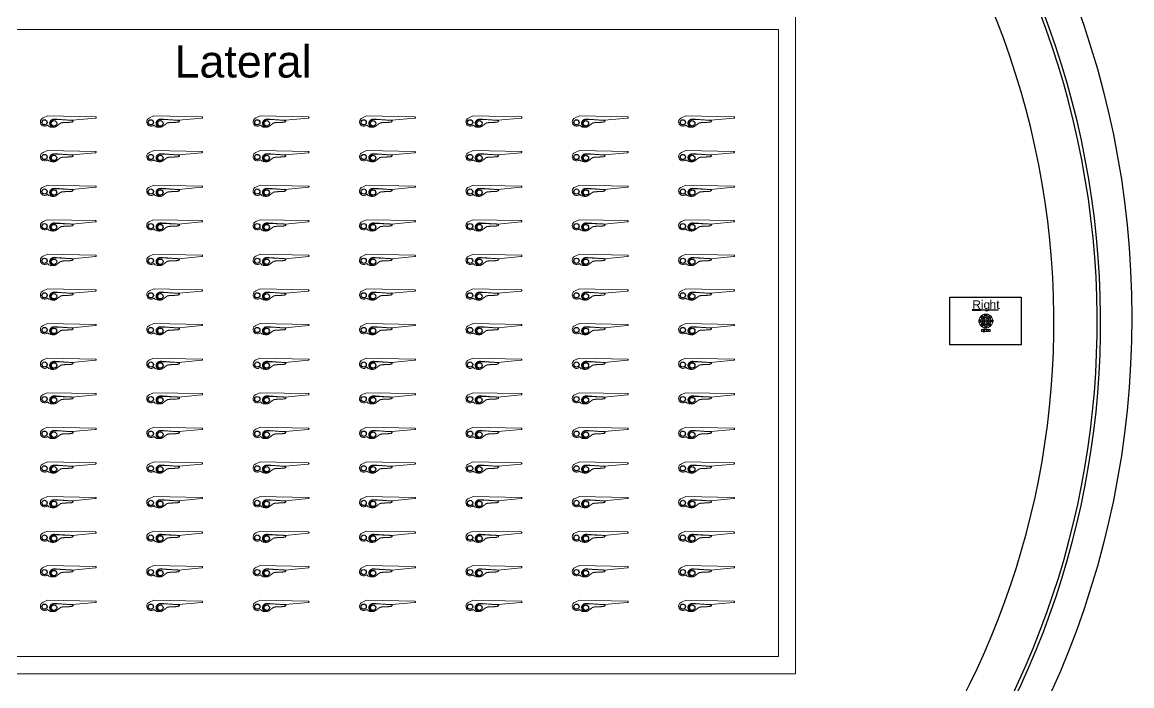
# Model space of a CAD drawing. Header units: inches. Extents: x -52997 to 52003, y -52254 to 52746.
# Drawn here: x -12118 to 52003, y -21043 to 17323 of the extents above; entities that cross this region are included whole.
import ezdxf

# ---------------------------------------------------------------- set-up
doc = ezdxf.new("R2010")
doc.units = ezdxf.units.IN
doc.header["$MEASUREMENT"] = 0
doc.layers.add('1', color=1, linetype='Continuous')
doc.layers.add('2', color=140, linetype='Continuous', lineweight=0)
doc.layers.add('3', color=90, linetype='Continuous', lineweight=0)
doc.styles.get("Standard").update_dxf_attribs({"font": 'Arial.ttf'})

msp = doc.modelspace()

# ---------------------------------------------------------------- linework, layer by layer
at = {"layer": '1'}
for points in [[(-16283, -47486), (0, -47486), (16283, -47486, 5.999107)], [(-16250, -47286), (0, -47286), (16250, -47286, 5.986812)], [(-13686, -45486), (0, -45486), (13686, -45486, 6.794322)]]:
    msp.add_lwpolyline(points, format="xyb", close=True, dxfattribs=at)
for points in [[(41483, 1425), (45612, 1425), (45609, -1324), (41483, -1324)], [(43278, 686), (43228, 686), (42778, 686), (42778, 666), (43278, 666)], [(43272, 97), (43171, 97), (43171, -3), (43272, -3)], [(43394, 292), (43322, 363), (43252, 293), (43323, 221)], [(43518, 343), (43518, 444), (43618, 444), (43618, 343)], [(43741, 292), (43813, 363), (43884, 293), (43812, 221)], [(43863, 97), (43964, 97), (43964, -3), (43863, -3)], [(43323, -126), (43252, -198), (43322, -269), (43394, -197)], [(43518, -248), (43518, -350), (43618, -350), (43618, -248)], [(43741, -197), (43813, -269), (43884, -198), (43812, -126)]]:
    msp.add_lwpolyline(points, close=True, dxfattribs=at)
at = {"layer": '1', "linetype": 'Continuous'}
msp.add_lwpolyline([(43518, -146), (43518, -73), (43466, -125, -0.127017), (43395, -54), (43447, -3), (43518, -3), (43518, 97), (43447, 97), (43395, 149, -0.127017), (43466, 220), (43518, 168), (43518, 241, -0.127017), (43618, 241), (43618, 168), (43669, 220, -0.127017), (43740, 149), (43688, 97), (43618, 97), (43618, -3), (43688, -3), (43740, -54, -0.127017), (43669, -125), (43618, -73), (43618, -146)], format="xyb", close=True, dxfattribs=at)
for points in [[(43418, -450), (43418, -550), (43518, -550), (43518, -450)], [(43718, -450), (43718, -550), (43618, -550), (43618, -450)]]:
    msp.add_lwpolyline(points, close=True, dxfattribs=at)
at = {"layer": '1'}
for centre, radius in [((-497, 246), 52500), ((-10826, 11530), 151), ((-10281, 11476), 156), ((-4679, 11530), 151), ((-4133, 11476), 156), ((1468, 11530), 151), ((2014, 11476), 156), ((7616, 11530), 151), ((8161, 11476), 156), ((13763, 11530), 151), ((14309, 11476), 156), ((19910, 11530), 151), ((20456, 11476), 156), ((26058, 11530), 151), ((26603, 11476), 156), ((-10826, 9530), 151), ((-10281, 9476), 156), ((-4679, 9530), 151), ((-4133, 9476), 156), ((1468, 9530), 151), ((2014, 9476), 156), ((7616, 9530), 151), ((8161, 9476), 156), ((13763, 9530), 151), ((14309, 9476), 156), ((19910, 9530), 151), ((20456, 9476), 156), ((26058, 9530), 151), ((26603, 9476), 156), ((-10826, 7530), 151), ((-10281, 7476), 156), ((-4679, 7530), 151), ((-4133, 7476), 156), ((1468, 7530), 151), ((2014, 7476), 156), ((7616, 7530), 151), ((8161, 7476), 156), ((13763, 7530), 151), ((14309, 7476), 156), ((19910, 7530), 151), ((20456, 7476), 156), ((26058, 7530), 151), ((26603, 7476), 156), ((-10826, 5530), 151), ((-10281, 5476), 156), ((-4679, 5530), 151), ((-4133, 5476), 156), ((1468, 5530), 151), ((2014, 5476), 156), ((7616, 5530), 151), ((8161, 5476), 156), ((13763, 5530), 151), ((14309, 5476), 156), ((19910, 5530), 151), ((20456, 5476), 156), ((26058, 5530), 151), ((26603, 5476), 156), ((-10826, 3530), 151), ((-10281, 3476), 156), ((-4679, 3530), 151), ((-4133, 3476), 156), ((1468, 3530), 151), ((2014, 3476), 156), ((7616, 3530), 151), ((8161, 3476), 156), ((13763, 3530), 151), ((14309, 3476), 156), ((19910, 3530), 151), ((20456, 3476), 156), ((26058, 3530), 151), ((26603, 3476), 156), ((-10826, 1530), 151), ((-10281, 1476), 156), ((-4679, 1530), 151), ((-4133, 1476), 156), ((1468, 1530), 151), ((2014, 1476), 156), ((7616, 1530), 151), ((8161, 1476), 156), ((13763, 1530), 151), ((14309, 1476), 156), ((19910, 1530), 151), ((20456, 1476), 156), ((26058, 1530), 151), ((26603, 1476), 156), ((-10826, -470), 151), ((-10281, -524), 156), ((-4679, -470), 151), ((-4133, -524), 156), ((1468, -470), 151), ((2014, -524), 156), ((7616, -470), 151), ((8161, -524), 156), ((13763, -470), 151), ((14309, -524), 156), ((19910, -470), 151), ((20456, -524), 156), ((26058, -470), 151), ((26603, -524), 156), ((-10826, -2470), 151), ((-10281, -2524), 156), ((-4679, -2470), 151), ((-4133, -2524), 156), ((1468, -2470), 151), ((2014, -2524), 156), ((7616, -2470), 151), ((8161, -2524), 156), ((13763, -2470), 151), ((14309, -2524), 156), ((19910, -2470), 151), ((20456, -2524), 156), ((26058, -2470), 151), ((26603, -2524), 156), ((-10826, -4470), 151), ((-10281, -4524), 156), ((-4679, -4470), 151), ((-4133, -4524), 156), ((1468, -4470), 151), ((2014, -4524), 156), ((7616, -4470), 151), ((8161, -4524), 156), ((13763, -4470), 151), ((14309, -4524), 156), ((19910, -4470), 151), ((20456, -4524), 156), ((26058, -4470), 151), ((26603, -4524), 156), ((-10826, -6470), 151), ((-10281, -6524), 156), ((-4679, -6470), 151), ((-4133, -6524), 156), ((1468, -6470), 151), ((2014, -6524), 156), ((7616, -6470), 151), ((8161, -6524), 156), ((13763, -6470), 151), ((14309, -6524), 156), ((19910, -6470), 151), ((20456, -6524), 156), ((26058, -6470), 151), ((26603, -6524), 156), ((-10826, -8470), 151), ((-4679, -8470), 151), ((1468, -8470), 151), ((7616, -8470), 151), ((13763, -8470), 151), ((19910, -8470), 151), ((26058, -8470), 151), ((-10281, -8524), 156), ((-4133, -8524), 156), ((2014, -8524), 156), ((8161, -8524), 156), ((14309, -8524), 156), ((20456, -8524), 156), ((26603, -8524), 156), ((-10826, -10470), 151), ((-10281, -10524), 156), ((-4679, -10470), 151), ((-4133, -10524), 156), ((1468, -10470), 151), ((2014, -10524), 156), ((7616, -10470), 151), ((8161, -10524), 156), ((13763, -10470), 151), ((14309, -10524), 156), ((19910, -10470), 151), ((20456, -10524), 156), ((26058, -10470), 151), ((26603, -10524), 156), ((-10826, -12470), 151), ((-10281, -12524), 156), ((-4679, -12470), 151), ((-4133, -12524), 156), ((1468, -12470), 151), ((2014, -12524), 156), ((7616, -12470), 151), ((8161, -12524), 156), ((13763, -12470), 151), ((14309, -12524), 156), ((19910, -12470), 151), ((20456, -12524), 156), ((26058, -12470), 151), ((26603, -12524), 156), ((-10826, -14470), 151), ((-10281, -14524), 156), ((-4679, -14470), 151), ((-4133, -14524), 156), ((1468, -14470), 151), ((2014, -14524), 156), ((7616, -14470), 151), ((8161, -14524), 156), ((13763, -14470), 151), ((14309, -14524), 156), ((19910, -14470), 151), ((20456, -14524), 156), ((26058, -14470), 151), ((26603, -14524), 156), ((-10826, -16470), 151), ((-10281, -16524), 156), ((-4679, -16470), 151), ((-4133, -16524), 156), ((1468, -16470), 151), ((2014, -16524), 156), ((7616, -16470), 151), ((8161, -16524), 156), ((13763, -16470), 151), ((14309, -16524), 156), ((19910, -16470), 151), ((20456, -16524), 156), ((26058, -16470), 151), ((26603, -16524), 156)]:
    msp.add_circle(centre, radius, dxfattribs=at)
at = {"layer": '2'}
for points in [[(-16283, -47486), (0, -47486), (16283, -47486, 5.999107)], [(-16250, -47286), (0, -47286), (16250, -47286, 5.986812)], [(-13686, -45486), (0, -45486), (13686, -45486, 6.794322)]]:
    msp.add_lwpolyline(points, format="xyb", close=True, dxfattribs=at)
for points in [[(32577, 17900), (32577, -20347), (-32423, -20347), (-32423, 17900)], [(31577, 16900), (31577, -19347), (-31423, -19347), (-31423, 16900)], [(41483, 1425), (45612, 1425), (45609, -1324), (41483, -1324)], [(43778, 686), (43778, 666), (43278, 666), (43278, 686), (43728, 686)]]:
    msp.add_lwpolyline(points, close=True, dxfattribs=at)
at = {"layer": '2', "linetype": 'Continuous'}
for points in [[(43272, 97, -0.113104), (43323, 221), (43395, 149, 0.070124), (43374, 97)], [(43394, 292), (43466, 220, -0.070124), (43518, 241), (43518, 343, 0.113104)], [(43447, 97), (43518, 97), (43518, 168), (43466, 220, 0.127017), (43395, 149)], [(43618, 241), (43618, 343, -0.113104), (43741, 292), (43669, 220, 0.070124)], [(43618, 168), (43618, 97), (43688, 97), (43740, 149, 0.127017), (43669, 220)], [(43740, 149), (43812, 221, -0.113104), (43863, 97), (43761, 97, 0.070124)], [(43323, -126, -0.113104), (43272, -3), (43374, -3, 0.070124), (43395, -54)], [(43394, -197), (43466, -125, 0.070124), (43518, -146), (43518, -248, -0.113104)], [(43518, -73), (43466, -125, -0.127017), (43395, -54), (43447, -3), (43518, -3)], [(43688, -3), (43618, -3), (43618, -73), (43669, -125, 0.127017), (43740, -54)], [(43618, -248), (43618, -146, 0.070124), (43669, -125), (43741, -197, -0.113104)], [(43812, -126), (43740, -54, 0.070124), (43761, -3), (43863, -3, -0.113104)]]:
    msp.add_lwpolyline(points, format="xyb", close=True, dxfattribs=at)
for points in [[(43518, -3), (43618, -3), (43618, 97), (43518, 97)], [(43518, -450), (43618, -450), (43618, -550), (43518, -550)]]:
    msp.add_lwpolyline(points, close=True, dxfattribs=at)
at = {"layer": '2'}
msp.add_circle((-497, 246), 52500, dxfattribs=at)
for points in [[(-10224, 11716), (-10484, 11740), (-10532, 11495), (-10516, 11279), (-10350, 11251), (-10202, 11243), (-10111, 11327), (-9979, 11425), (-9900, 11486), (-9838, 11522), (-9584, 11526), (-9419, 11526), (-9244, 11547), (-9007, 11662), (-9445, 11659), (-9737, 11684), (-10224, 11716)], [(-4077, 11716), (-4337, 11740), (-4385, 11495), (-4369, 11279), (-4203, 11251), (-4054, 11243), (-3963, 11327), (-3832, 11425), (-3753, 11486), (-3691, 11522), (-3437, 11526), (-3272, 11526), (-3096, 11547), (-2859, 11662), (-3297, 11659), (-3589, 11684), (-4077, 11716)], [(2071, 11716), (1810, 11740), (1763, 11495), (1778, 11279), (1945, 11251), (2093, 11243), (2184, 11327), (2315, 11425), (2394, 11486), (2457, 11522), (2710, 11526), (2875, 11526), (3051, 11547), (3288, 11662), (2850, 11659), (2558, 11684), (2071, 11716)], [(8218, 11716), (7958, 11740), (7910, 11495), (7926, 11279), (8092, 11251), (8240, 11243), (8331, 11327), (8463, 11425), (8542, 11486), (8604, 11522), (8857, 11526), (9023, 11526), (9198, 11547), (9435, 11662), (8997, 11659), (8705, 11684), (8218, 11716)], [(14365, 11716), (14105, 11740), (14057, 11495), (14073, 11279), (14239, 11251), (14388, 11243), (14478, 11327), (14610, 11425), (14689, 11486), (14751, 11522), (15005, 11526), (15170, 11526), (15346, 11547), (15583, 11662), (15145, 11659), (14852, 11684), (14365, 11716)], [(20513, 11716), (20252, 11740), (20205, 11495), (20220, 11279), (20387, 11251), (20535, 11243), (20626, 11327), (20757, 11425), (20836, 11486), (20899, 11522), (21152, 11526), (21317, 11526), (21493, 11547), (21730, 11662), (21292, 11659), (21000, 11684), (20513, 11716)], [(26660, 11716), (26400, 11740), (26352, 11495), (26368, 11279), (26534, 11251), (26682, 11243), (26773, 11327), (26905, 11425), (26984, 11486), (27046, 11522), (27299, 11526), (27465, 11526), (27640, 11547), (27877, 11662), (27439, 11659), (27147, 11684), (26660, 11716)], [(-10224, 9716), (-10484, 9740), (-10532, 9495), (-10516, 9279), (-10350, 9251), (-10202, 9243), (-10111, 9327), (-9979, 9425), (-9900, 9486), (-9838, 9522), (-9584, 9526), (-9419, 9526), (-9244, 9547), (-9007, 9662), (-9445, 9659), (-9737, 9684), (-10224, 9716)], [(-4077, 9716), (-4337, 9740), (-4385, 9495), (-4369, 9279), (-4203, 9251), (-4054, 9243), (-3963, 9327), (-3832, 9425), (-3753, 9486), (-3691, 9522), (-3437, 9526), (-3272, 9526), (-3096, 9547), (-2859, 9662), (-3297, 9659), (-3589, 9684), (-4077, 9716)], [(2071, 9716), (1810, 9740), (1763, 9495), (1778, 9279), (1945, 9251), (2093, 9243), (2184, 9327), (2315, 9425), (2394, 9486), (2457, 9522), (2710, 9526), (2875, 9526), (3051, 9547), (3288, 9662), (2850, 9659), (2558, 9684), (2071, 9716)], [(8218, 9716), (7958, 9740), (7910, 9495), (7926, 9279), (8092, 9251), (8240, 9243), (8331, 9327), (8463, 9425), (8542, 9486), (8604, 9522), (8857, 9526), (9023, 9526), (9198, 9547), (9435, 9662), (8997, 9659), (8705, 9684), (8218, 9716)], [(14365, 9716), (14105, 9740), (14057, 9495), (14073, 9279), (14239, 9251), (14388, 9243), (14478, 9327), (14610, 9425), (14689, 9486), (14751, 9522), (15005, 9526), (15170, 9526), (15346, 9547), (15583, 9662), (15145, 9659), (14852, 9684), (14365, 9716)], [(20513, 9716), (20252, 9740), (20205, 9495), (20220, 9279), (20387, 9251), (20535, 9243), (20626, 9327), (20757, 9425), (20836, 9486), (20899, 9522), (21152, 9526), (21317, 9526), (21493, 9547), (21730, 9662), (21292, 9659), (21000, 9684), (20513, 9716)], [(26660, 9716), (26400, 9740), (26352, 9495), (26368, 9279), (26534, 9251), (26682, 9243), (26773, 9327), (26905, 9425), (26984, 9486), (27046, 9522), (27299, 9526), (27465, 9526), (27640, 9547), (27877, 9662), (27439, 9659), (27147, 9684), (26660, 9716)], [(-10224, 7716), (-10484, 7740), (-10532, 7495), (-10516, 7279), (-10350, 7251), (-10202, 7243), (-10111, 7327), (-9979, 7425), (-9900, 7486), (-9838, 7522), (-9584, 7526), (-9419, 7526), (-9244, 7547), (-9007, 7662), (-9445, 7659), (-9737, 7684), (-10224, 7716)], [(-4077, 7716), (-4337, 7740), (-4385, 7495), (-4369, 7279), (-4203, 7251), (-4054, 7243), (-3963, 7327), (-3832, 7425), (-3753, 7486), (-3691, 7522), (-3437, 7526), (-3272, 7526), (-3096, 7547), (-2859, 7662), (-3297, 7659), (-3589, 7684), (-4077, 7716)], [(2071, 7716), (1810, 7740), (1763, 7495), (1778, 7279), (1945, 7251), (2093, 7243), (2184, 7327), (2315, 7425), (2394, 7486), (2457, 7522), (2710, 7526), (2875, 7526), (3051, 7547), (3288, 7662), (2850, 7659), (2558, 7684), (2071, 7716)], [(8218, 7716), (7958, 7740), (7910, 7495), (7926, 7279), (8092, 7251), (8240, 7243), (8331, 7327), (8463, 7425), (8542, 7486), (8604, 7522), (8857, 7526), (9023, 7526), (9198, 7547), (9435, 7662), (8997, 7659), (8705, 7684), (8218, 7716)], [(14365, 7716), (14105, 7740), (14057, 7495), (14073, 7279), (14239, 7251), (14388, 7243), (14478, 7327), (14610, 7425), (14689, 7486), (14751, 7522), (15005, 7526), (15170, 7526), (15346, 7547), (15583, 7662), (15145, 7659), (14852, 7684), (14365, 7716)], [(20513, 7716), (20252, 7740), (20205, 7495), (20220, 7279), (20387, 7251), (20535, 7243), (20626, 7327), (20757, 7425), (20836, 7486), (20899, 7522), (21152, 7526), (21317, 7526), (21493, 7547), (21730, 7662), (21292, 7659), (21000, 7684), (20513, 7716)], [(26660, 7716), (26400, 7740), (26352, 7495), (26368, 7279), (26534, 7251), (26682, 7243), (26773, 7327), (26905, 7425), (26984, 7486), (27046, 7522), (27299, 7526), (27465, 7526), (27640, 7547), (27877, 7662), (27439, 7659), (27147, 7684), (26660, 7716)], [(-10224, 5716), (-10484, 5740), (-10532, 5495), (-10516, 5279), (-10350, 5251), (-10202, 5243), (-10111, 5327), (-9979, 5425), (-9900, 5486), (-9838, 5522), (-9584, 5526), (-9419, 5526), (-9244, 5547), (-9007, 5662), (-9445, 5659), (-9737, 5684), (-10224, 5716)], [(-4077, 5716), (-4337, 5740), (-4385, 5495), (-4369, 5279), (-4203, 5251), (-4054, 5243), (-3963, 5327), (-3832, 5425), (-3753, 5486), (-3691, 5522), (-3437, 5526), (-3272, 5526), (-3096, 5547), (-2859, 5662), (-3297, 5659), (-3589, 5684), (-4077, 5716)], [(2071, 5716), (1810, 5740), (1763, 5495), (1778, 5279), (1945, 5251), (2093, 5243), (2184, 5327), (2315, 5425), (2394, 5486), (2457, 5522), (2710, 5526), (2875, 5526), (3051, 5547), (3288, 5662), (2850, 5659), (2558, 5684), (2071, 5716)], [(8218, 5716), (7958, 5740), (7910, 5495), (7926, 5279), (8092, 5251), (8240, 5243), (8331, 5327), (8463, 5425), (8542, 5486), (8604, 5522), (8857, 5526), (9023, 5526), (9198, 5547), (9435, 5662), (8997, 5659), (8705, 5684), (8218, 5716)], [(14365, 5716), (14105, 5740), (14057, 5495), (14073, 5279), (14239, 5251), (14388, 5243), (14478, 5327), (14610, 5425), (14689, 5486), (14751, 5522), (15005, 5526), (15170, 5526), (15346, 5547), (15583, 5662), (15145, 5659), (14852, 5684), (14365, 5716)], [(20513, 5716), (20252, 5740), (20205, 5495), (20220, 5279), (20387, 5251), (20535, 5243), (20626, 5327), (20757, 5425), (20836, 5486), (20899, 5522), (21152, 5526), (21317, 5526), (21493, 5547), (21730, 5662), (21292, 5659), (21000, 5684), (20513, 5716)], [(26660, 5716), (26400, 5740), (26352, 5495), (26368, 5279), (26534, 5251), (26682, 5243), (26773, 5327), (26905, 5425), (26984, 5486), (27046, 5522), (27299, 5526), (27465, 5526), (27640, 5547), (27877, 5662), (27439, 5659), (27147, 5684), (26660, 5716)], [(-10224, 3716), (-10484, 3740), (-10532, 3495), (-10516, 3279), (-10350, 3251), (-10202, 3243), (-10111, 3327), (-9979, 3425), (-9900, 3486), (-9838, 3522), (-9584, 3526), (-9419, 3526), (-9244, 3547), (-9007, 3662), (-9445, 3659), (-9737, 3684), (-10224, 3716)], [(-4077, 3716), (-4337, 3740), (-4385, 3495), (-4369, 3279), (-4203, 3251), (-4054, 3243), (-3963, 3327), (-3832, 3425), (-3753, 3486), (-3691, 3522), (-3437, 3526), (-3272, 3526), (-3096, 3547), (-2859, 3662), (-3297, 3659), (-3589, 3684), (-4077, 3716)], [(2071, 3716), (1810, 3740), (1763, 3495), (1778, 3279), (1945, 3251), (2093, 3243), (2184, 3327), (2315, 3425), (2394, 3486), (2457, 3522), (2710, 3526), (2875, 3526), (3051, 3547), (3288, 3662), (2850, 3659), (2558, 3684), (2071, 3716)], [(8218, 3716), (7958, 3740), (7910, 3495), (7926, 3279), (8092, 3251), (8240, 3243), (8331, 3327), (8463, 3425), (8542, 3486), (8604, 3522), (8857, 3526), (9023, 3526), (9198, 3547), (9435, 3662), (8997, 3659), (8705, 3684), (8218, 3716)], [(14365, 3716), (14105, 3740), (14057, 3495), (14073, 3279), (14239, 3251), (14388, 3243), (14478, 3327), (14610, 3425), (14689, 3486), (14751, 3522), (15005, 3526), (15170, 3526), (15346, 3547), (15583, 3662), (15145, 3659), (14852, 3684), (14365, 3716)], [(20513, 3716), (20252, 3740), (20205, 3495), (20220, 3279), (20387, 3251), (20535, 3243), (20626, 3327), (20757, 3425), (20836, 3486), (20899, 3522), (21152, 3526), (21317, 3526), (21493, 3547), (21730, 3662), (21292, 3659), (21000, 3684), (20513, 3716)], [(26660, 3716), (26400, 3740), (26352, 3495), (26368, 3279), (26534, 3251), (26682, 3243), (26773, 3327), (26905, 3425), (26984, 3486), (27046, 3522), (27299, 3526), (27465, 3526), (27640, 3547), (27877, 3662), (27439, 3659), (27147, 3684), (26660, 3716)], [(-10224, 1716), (-10484, 1740), (-10532, 1495), (-10516, 1279), (-10350, 1251), (-10202, 1243), (-10111, 1327), (-9979, 1425), (-9900, 1486), (-9838, 1522), (-9584, 1526), (-9419, 1526), (-9244, 1547), (-9007, 1662), (-9445, 1659), (-9737, 1684), (-10224, 1716)], [(-4077, 1716), (-4337, 1740), (-4385, 1495), (-4369, 1279), (-4203, 1251), (-4054, 1243), (-3963, 1327), (-3832, 1425), (-3753, 1486), (-3691, 1522), (-3437, 1526), (-3272, 1526), (-3096, 1547), (-2859, 1662), (-3297, 1659), (-3589, 1684), (-4077, 1716)], [(2071, 1716), (1810, 1740), (1763, 1495), (1778, 1279), (1945, 1251), (2093, 1243), (2184, 1327), (2315, 1425), (2394, 1486), (2457, 1522), (2710, 1526), (2875, 1526), (3051, 1547), (3288, 1662), (2850, 1659), (2558, 1684), (2071, 1716)], [(8218, 1716), (7958, 1740), (7910, 1495), (7926, 1279), (8092, 1251), (8240, 1243), (8331, 1327), (8463, 1425), (8542, 1486), (8604, 1522), (8857, 1526), (9023, 1526), (9198, 1547), (9435, 1662), (8997, 1659), (8705, 1684), (8218, 1716)], [(14365, 1716), (14105, 1740), (14057, 1495), (14073, 1279), (14239, 1251), (14388, 1243), (14478, 1327), (14610, 1425), (14689, 1486), (14751, 1522), (15005, 1526), (15170, 1526), (15346, 1547), (15583, 1662), (15145, 1659), (14852, 1684), (14365, 1716)], [(20513, 1716), (20252, 1740), (20205, 1495), (20220, 1279), (20387, 1251), (20535, 1243), (20626, 1327), (20757, 1425), (20836, 1486), (20899, 1522), (21152, 1526), (21317, 1526), (21493, 1547), (21730, 1662), (21292, 1659), (21000, 1684), (20513, 1716)], [(26660, 1716), (26400, 1740), (26352, 1495), (26368, 1279), (26534, 1251), (26682, 1243), (26773, 1327), (26905, 1425), (26984, 1486), (27046, 1522), (27299, 1526), (27465, 1526), (27640, 1547), (27877, 1662), (27439, 1659), (27147, 1684), (26660, 1716)], [(-10224, -284), (-10484, -260), (-10532, -505), (-10516, -721), (-10350, -749), (-10202, -757), (-10111, -673), (-9979, -575), (-9900, -514), (-9838, -478), (-9584, -474), (-9419, -474), (-9244, -453), (-9007, -338), (-9445, -341), (-9737, -316), (-10224, -284)], [(-4077, -284), (-4337, -260), (-4385, -505), (-4369, -721), (-4203, -749), (-4054, -757), (-3963, -673), (-3832, -575), (-3753, -514), (-3691, -478), (-3437, -474), (-3272, -474), (-3096, -453), (-2859, -338), (-3297, -341), (-3589, -316), (-4077, -284)], [(2071, -284), (1810, -260), (1763, -505), (1778, -721), (1945, -749), (2093, -757), (2184, -673), (2315, -575), (2394, -514), (2457, -478), (2710, -474), (2875, -474), (3051, -453), (3288, -338), (2850, -341), (2558, -316), (2071, -284)], [(8218, -284), (7958, -260), (7910, -505), (7926, -721), (8092, -749), (8240, -757), (8331, -673), (8463, -575), (8542, -514), (8604, -478), (8857, -474), (9023, -474), (9198, -453), (9435, -338), (8997, -341), (8705, -316), (8218, -284)], [(14365, -284), (14105, -260), (14057, -505), (14073, -721), (14239, -749), (14388, -757), (14478, -673), (14610, -575), (14689, -514), (14751, -478), (15005, -474), (15170, -474), (15346, -453), (15583, -338), (15145, -341), (14852, -316), (14365, -284)], [(20513, -284), (20252, -260), (20205, -505), (20220, -721), (20387, -749), (20535, -757), (20626, -673), (20757, -575), (20836, -514), (20899, -478), (21152, -474), (21317, -474), (21493, -453), (21730, -338), (21292, -341), (21000, -316), (20513, -284)], [(26660, -284), (26400, -260), (26352, -505), (26368, -721), (26534, -749), (26682, -757), (26773, -673), (26905, -575), (26984, -514), (27046, -478), (27299, -474), (27465, -474), (27640, -453), (27877, -338), (27439, -341), (27147, -316), (26660, -284)], [(-10224, -2284), (-10484, -2260), (-10532, -2505), (-10516, -2721), (-10350, -2749), (-10202, -2757), (-10111, -2673), (-9979, -2575), (-9900, -2514), (-9838, -2478), (-9584, -2474), (-9419, -2474), (-9244, -2453), (-9007, -2338), (-9445, -2341), (-9737, -2316), (-10224, -2284)], [(-4077, -2284), (-4337, -2260), (-4385, -2505), (-4369, -2721), (-4203, -2749), (-4054, -2757), (-3963, -2673), (-3832, -2575), (-3753, -2514), (-3691, -2478), (-3437, -2474), (-3272, -2474), (-3096, -2453), (-2859, -2338), (-3297, -2341), (-3589, -2316), (-4077, -2284)], [(2071, -2284), (1810, -2260), (1763, -2505), (1778, -2721), (1945, -2749), (2093, -2757), (2184, -2673), (2315, -2575), (2394, -2514), (2457, -2478), (2710, -2474), (2875, -2474), (3051, -2453), (3288, -2338), (2850, -2341), (2558, -2316), (2071, -2284)], [(8218, -2284), (7958, -2260), (7910, -2505), (7926, -2721), (8092, -2749), (8240, -2757), (8331, -2673), (8463, -2575), (8542, -2514), (8604, -2478), (8857, -2474), (9023, -2474), (9198, -2453), (9435, -2338), (8997, -2341), (8705, -2316), (8218, -2284)], [(14365, -2284), (14105, -2260), (14057, -2505), (14073, -2721), (14239, -2749), (14388, -2757), (14478, -2673), (14610, -2575), (14689, -2514), (14751, -2478), (15005, -2474), (15170, -2474), (15346, -2453), (15583, -2338), (15145, -2341), (14852, -2316), (14365, -2284)], [(20513, -2284), (20252, -2260), (20205, -2505), (20220, -2721), (20387, -2749), (20535, -2757), (20626, -2673), (20757, -2575), (20836, -2514), (20899, -2478), (21152, -2474), (21317, -2474), (21493, -2453), (21730, -2338), (21292, -2341), (21000, -2316), (20513, -2284)], [(26660, -2284), (26400, -2260), (26352, -2505), (26368, -2721), (26534, -2749), (26682, -2757), (26773, -2673), (26905, -2575), (26984, -2514), (27046, -2478), (27299, -2474), (27465, -2474), (27640, -2453), (27877, -2338), (27439, -2341), (27147, -2316), (26660, -2284)], [(-10224, -4284), (-10484, -4260), (-10532, -4505), (-10516, -4721), (-10350, -4749), (-10202, -4757), (-10111, -4673), (-9979, -4575), (-9900, -4514), (-9838, -4478), (-9584, -4474), (-9419, -4474), (-9244, -4453), (-9007, -4338), (-9445, -4341), (-9737, -4316), (-10224, -4284)], [(-4077, -4284), (-4337, -4260), (-4385, -4505), (-4369, -4721), (-4203, -4749), (-4054, -4757), (-3963, -4673), (-3832, -4575), (-3753, -4514), (-3691, -4478), (-3437, -4474), (-3272, -4474), (-3096, -4453), (-2859, -4338), (-3297, -4341), (-3589, -4316), (-4077, -4284)], [(2071, -4284), (1810, -4260), (1763, -4505), (1778, -4721), (1945, -4749), (2093, -4757), (2184, -4673), (2315, -4575), (2394, -4514), (2457, -4478), (2710, -4474), (2875, -4474), (3051, -4453), (3288, -4338), (2850, -4341), (2558, -4316), (2071, -4284)], [(8218, -4284), (7958, -4260), (7910, -4505), (7926, -4721), (8092, -4749), (8240, -4757), (8331, -4673), (8463, -4575), (8542, -4514), (8604, -4478), (8857, -4474), (9023, -4474), (9198, -4453), (9435, -4338), (8997, -4341), (8705, -4316), (8218, -4284)], [(14365, -4284), (14105, -4260), (14057, -4505), (14073, -4721), (14239, -4749), (14388, -4757), (14478, -4673), (14610, -4575), (14689, -4514), (14751, -4478), (15005, -4474), (15170, -4474), (15346, -4453), (15583, -4338), (15145, -4341), (14852, -4316), (14365, -4284)], [(20513, -4284), (20252, -4260), (20205, -4505), (20220, -4721), (20387, -4749), (20535, -4757), (20626, -4673), (20757, -4575), (20836, -4514), (20899, -4478), (21152, -4474), (21317, -4474), (21493, -4453), (21730, -4338), (21292, -4341), (21000, -4316), (20513, -4284)], [(26660, -4284), (26400, -4260), (26352, -4505), (26368, -4721), (26534, -4749), (26682, -4757), (26773, -4673), (26905, -4575), (26984, -4514), (27046, -4478), (27299, -4474), (27465, -4474), (27640, -4453), (27877, -4338), (27439, -4341), (27147, -4316), (26660, -4284)], [(-10224, -6284), (-10484, -6260), (-10532, -6505), (-10516, -6721), (-10350, -6749), (-10202, -6757), (-10111, -6673), (-9979, -6575), (-9900, -6514), (-9838, -6478), (-9584, -6474), (-9419, -6474), (-9244, -6453), (-9007, -6338), (-9445, -6341), (-9737, -6316), (-10224, -6284)], [(-4077, -6284), (-4337, -6260), (-4385, -6505), (-4369, -6721), (-4203, -6749), (-4054, -6757), (-3963, -6673), (-3832, -6575), (-3753, -6514), (-3691, -6478), (-3437, -6474), (-3272, -6474), (-3096, -6453), (-2859, -6338), (-3297, -6341), (-3589, -6316), (-4077, -6284)], [(2071, -6284), (1810, -6260), (1763, -6505), (1778, -6721), (1945, -6749), (2093, -6757), (2184, -6673), (2315, -6575), (2394, -6514), (2457, -6478), (2710, -6474), (2875, -6474), (3051, -6453), (3288, -6338), (2850, -6341), (2558, -6316), (2071, -6284)], [(8218, -6284), (7958, -6260), (7910, -6505), (7926, -6721), (8092, -6749), (8240, -6757), (8331, -6673), (8463, -6575), (8542, -6514), (8604, -6478), (8857, -6474), (9023, -6474), (9198, -6453), (9435, -6338), (8997, -6341), (8705, -6316), (8218, -6284)], [(14365, -6284), (14105, -6260), (14057, -6505), (14073, -6721), (14239, -6749), (14388, -6757), (14478, -6673), (14610, -6575), (14689, -6514), (14751, -6478), (15005, -6474), (15170, -6474), (15346, -6453), (15583, -6338), (15145, -6341), (14852, -6316), (14365, -6284)], [(20513, -6284), (20252, -6260), (20205, -6505), (20220, -6721), (20387, -6749), (20535, -6757), (20626, -6673), (20757, -6575), (20836, -6514), (20899, -6478), (21152, -6474), (21317, -6474), (21493, -6453), (21730, -6338), (21292, -6341), (21000, -6316), (20513, -6284)], [(26660, -6284), (26400, -6260), (26352, -6505), (26368, -6721), (26534, -6749), (26682, -6757), (26773, -6673), (26905, -6575), (26984, -6514), (27046, -6478), (27299, -6474), (27465, -6474), (27640, -6453), (27877, -6338), (27439, -6341), (27147, -6316), (26660, -6284)], [(-10224, -8284), (-10484, -8260), (-10532, -8505), (-10516, -8721), (-10350, -8749), (-10202, -8757), (-10111, -8673), (-9979, -8575), (-9900, -8514), (-9838, -8478), (-9584, -8474), (-9419, -8474), (-9244, -8453), (-9007, -8338), (-9445, -8341), (-9737, -8316), (-10224, -8284)], [(-4077, -8284), (-4337, -8260), (-4385, -8505), (-4369, -8721), (-4203, -8749), (-4054, -8757), (-3963, -8673), (-3832, -8575), (-3753, -8514), (-3691, -8478), (-3437, -8474), (-3272, -8474), (-3096, -8453), (-2859, -8338), (-3297, -8341), (-3589, -8316), (-4077, -8284)], [(2071, -8284), (1810, -8260), (1763, -8505), (1778, -8721), (1945, -8749), (2093, -8757), (2184, -8673), (2315, -8575), (2394, -8514), (2457, -8478), (2710, -8474), (2875, -8474), (3051, -8453), (3288, -8338), (2850, -8341), (2558, -8316), (2071, -8284)], [(8218, -8284), (7958, -8260), (7910, -8505), (7926, -8721), (8092, -8749), (8240, -8757), (8331, -8673), (8463, -8575), (8542, -8514), (8604, -8478), (8857, -8474), (9023, -8474), (9198, -8453), (9435, -8338), (8997, -8341), (8705, -8316), (8218, -8284)], [(14365, -8284), (14105, -8260), (14057, -8505), (14073, -8721), (14239, -8749), (14388, -8757), (14478, -8673), (14610, -8575), (14689, -8514), (14751, -8478), (15005, -8474), (15170, -8474), (15346, -8453), (15583, -8338), (15145, -8341), (14852, -8316), (14365, -8284)], [(20513, -8284), (20252, -8260), (20205, -8505), (20220, -8721), (20387, -8749), (20535, -8757), (20626, -8673), (20757, -8575), (20836, -8514), (20899, -8478), (21152, -8474), (21317, -8474), (21493, -8453), (21730, -8338), (21292, -8341), (21000, -8316), (20513, -8284)], [(26660, -8284), (26400, -8260), (26352, -8505), (26368, -8721), (26534, -8749), (26682, -8757), (26773, -8673), (26905, -8575), (26984, -8514), (27046, -8478), (27299, -8474), (27465, -8474), (27640, -8453), (27877, -8338), (27439, -8341), (27147, -8316), (26660, -8284)], [(-10224, -10284), (-10484, -10260), (-10532, -10505), (-10516, -10721), (-10350, -10749), (-10202, -10757), (-10111, -10673), (-9979, -10575), (-9900, -10514), (-9838, -10478), (-9584, -10474), (-9419, -10474), (-9244, -10453), (-9007, -10338), (-9445, -10341), (-9737, -10316), (-10224, -10284)], [(-4077, -10284), (-4337, -10260), (-4385, -10505), (-4369, -10721), (-4203, -10749), (-4054, -10757), (-3963, -10673), (-3832, -10575), (-3753, -10514), (-3691, -10478), (-3437, -10474), (-3272, -10474), (-3096, -10453), (-2859, -10338), (-3297, -10341), (-3589, -10316), (-4077, -10284)], [(2071, -10284), (1810, -10260), (1763, -10505), (1778, -10721), (1945, -10749), (2093, -10757), (2184, -10673), (2315, -10575), (2394, -10514), (2457, -10478), (2710, -10474), (2875, -10474), (3051, -10453), (3288, -10338), (2850, -10341), (2558, -10316), (2071, -10284)], [(8218, -10284), (7958, -10260), (7910, -10505), (7926, -10721), (8092, -10749), (8240, -10757), (8331, -10673), (8463, -10575), (8542, -10514), (8604, -10478), (8857, -10474), (9023, -10474), (9198, -10453), (9435, -10338), (8997, -10341), (8705, -10316), (8218, -10284)], [(14365, -10284), (14105, -10260), (14057, -10505), (14073, -10721), (14239, -10749), (14388, -10757), (14478, -10673), (14610, -10575), (14689, -10514), (14751, -10478), (15005, -10474), (15170, -10474), (15346, -10453), (15583, -10338), (15145, -10341), (14852, -10316), (14365, -10284)], [(20513, -10284), (20252, -10260), (20205, -10505), (20220, -10721), (20387, -10749), (20535, -10757), (20626, -10673), (20757, -10575), (20836, -10514), (20899, -10478), (21152, -10474), (21317, -10474), (21493, -10453), (21730, -10338), (21292, -10341), (21000, -10316), (20513, -10284)], [(26660, -10284), (26400, -10260), (26352, -10505), (26368, -10721), (26534, -10749), (26682, -10757), (26773, -10673), (26905, -10575), (26984, -10514), (27046, -10478), (27299, -10474), (27465, -10474), (27640, -10453), (27877, -10338), (27439, -10341), (27147, -10316), (26660, -10284)], [(-10224, -12284), (-10484, -12260), (-10532, -12505), (-10516, -12721), (-10350, -12749), (-10202, -12757), (-10111, -12673), (-9979, -12575), (-9900, -12514), (-9838, -12478), (-9584, -12474), (-9419, -12474), (-9244, -12453), (-9007, -12338), (-9445, -12341), (-9737, -12316), (-10224, -12284)], [(-4077, -12284), (-4337, -12260), (-4385, -12505), (-4369, -12721), (-4203, -12749), (-4054, -12757), (-3963, -12673), (-3832, -12575), (-3753, -12514), (-3691, -12478), (-3437, -12474), (-3272, -12474), (-3096, -12453), (-2859, -12338), (-3297, -12341), (-3589, -12316), (-4077, -12284)], [(2071, -12284), (1810, -12260), (1763, -12505), (1778, -12721), (1945, -12749), (2093, -12757), (2184, -12673), (2315, -12575), (2394, -12514), (2457, -12478), (2710, -12474), (2875, -12474), (3051, -12453), (3288, -12338), (2850, -12341), (2558, -12316), (2071, -12284)], [(8218, -12284), (7958, -12260), (7910, -12505), (7926, -12721), (8092, -12749), (8240, -12757), (8331, -12673), (8463, -12575), (8542, -12514), (8604, -12478), (8857, -12474), (9023, -12474), (9198, -12453), (9435, -12338), (8997, -12341), (8705, -12316), (8218, -12284)], [(14365, -12284), (14105, -12260), (14057, -12505), (14073, -12721), (14239, -12749), (14388, -12757), (14478, -12673), (14610, -12575), (14689, -12514), (14751, -12478), (15005, -12474), (15170, -12474), (15346, -12453), (15583, -12338), (15145, -12341), (14852, -12316), (14365, -12284)], [(20513, -12284), (20252, -12260), (20205, -12505), (20220, -12721), (20387, -12749), (20535, -12757), (20626, -12673), (20757, -12575), (20836, -12514), (20899, -12478), (21152, -12474), (21317, -12474), (21493, -12453), (21730, -12338), (21292, -12341), (21000, -12316), (20513, -12284)], [(26660, -12284), (26400, -12260), (26352, -12505), (26368, -12721), (26534, -12749), (26682, -12757), (26773, -12673), (26905, -12575), (26984, -12514), (27046, -12478), (27299, -12474), (27465, -12474), (27640, -12453), (27877, -12338), (27439, -12341), (27147, -12316), (26660, -12284)], [(-10224, -14284), (-10484, -14260), (-10532, -14505), (-10516, -14721), (-10350, -14749), (-10202, -14757), (-10111, -14673), (-9979, -14575), (-9900, -14514), (-9838, -14478), (-9584, -14474), (-9419, -14474), (-9244, -14453), (-9007, -14338), (-9445, -14341), (-9737, -14316), (-10224, -14284)], [(-4077, -14284), (-4337, -14260), (-4385, -14505), (-4369, -14721), (-4203, -14749), (-4054, -14757), (-3963, -14673), (-3832, -14575), (-3753, -14514), (-3691, -14478), (-3437, -14474), (-3272, -14474), (-3096, -14453), (-2859, -14338), (-3297, -14341), (-3589, -14316), (-4077, -14284)], [(2071, -14284), (1810, -14260), (1763, -14505), (1778, -14721), (1945, -14749), (2093, -14757), (2184, -14673), (2315, -14575), (2394, -14514), (2457, -14478), (2710, -14474), (2875, -14474), (3051, -14453), (3288, -14338), (2850, -14341), (2558, -14316), (2071, -14284)], [(8218, -14284), (7958, -14260), (7910, -14505), (7926, -14721), (8092, -14749), (8240, -14757), (8331, -14673), (8463, -14575), (8542, -14514), (8604, -14478), (8857, -14474), (9023, -14474), (9198, -14453), (9435, -14338), (8997, -14341), (8705, -14316), (8218, -14284)], [(14365, -14284), (14105, -14260), (14057, -14505), (14073, -14721), (14239, -14749), (14388, -14757), (14478, -14673), (14610, -14575), (14689, -14514), (14751, -14478), (15005, -14474), (15170, -14474), (15346, -14453), (15583, -14338), (15145, -14341), (14852, -14316), (14365, -14284)], [(20513, -14284), (20252, -14260), (20205, -14505), (20220, -14721), (20387, -14749), (20535, -14757), (20626, -14673), (20757, -14575), (20836, -14514), (20899, -14478), (21152, -14474), (21317, -14474), (21493, -14453), (21730, -14338), (21292, -14341), (21000, -14316), (20513, -14284)], [(26660, -14284), (26400, -14260), (26352, -14505), (26368, -14721), (26534, -14749), (26682, -14757), (26773, -14673), (26905, -14575), (26984, -14514), (27046, -14478), (27299, -14474), (27465, -14474), (27640, -14453), (27877, -14338), (27439, -14341), (27147, -14316), (26660, -14284)], [(-10224, -16284), (-10484, -16260), (-10532, -16505), (-10516, -16721), (-10350, -16749), (-10202, -16757), (-10111, -16673), (-9979, -16575), (-9900, -16514), (-9838, -16478), (-9584, -16474), (-9419, -16474), (-9244, -16453), (-9007, -16338), (-9445, -16341), (-9737, -16316), (-10224, -16284)], [(-4077, -16284), (-4337, -16260), (-4385, -16505), (-4369, -16721), (-4203, -16749), (-4054, -16757), (-3963, -16673), (-3832, -16575), (-3753, -16514), (-3691, -16478), (-3437, -16474), (-3272, -16474), (-3096, -16453), (-2859, -16338), (-3297, -16341), (-3589, -16316), (-4077, -16284)], [(2071, -16284), (1810, -16260), (1763, -16505), (1778, -16721), (1945, -16749), (2093, -16757), (2184, -16673), (2315, -16575), (2394, -16514), (2457, -16478), (2710, -16474), (2875, -16474), (3051, -16453), (3288, -16338), (2850, -16341), (2558, -16316), (2071, -16284)], [(8218, -16284), (7958, -16260), (7910, -16505), (7926, -16721), (8092, -16749), (8240, -16757), (8331, -16673), (8463, -16575), (8542, -16514), (8604, -16478), (8857, -16474), (9023, -16474), (9198, -16453), (9435, -16338), (8997, -16341), (8705, -16316), (8218, -16284)], [(14365, -16284), (14105, -16260), (14057, -16505), (14073, -16721), (14239, -16749), (14388, -16757), (14478, -16673), (14610, -16575), (14689, -16514), (14751, -16478), (15005, -16474), (15170, -16474), (15346, -16453), (15583, -16338), (15145, -16341), (14852, -16316), (14365, -16284)], [(20513, -16284), (20252, -16260), (20205, -16505), (20220, -16721), (20387, -16749), (20535, -16757), (20626, -16673), (20757, -16575), (20836, -16514), (20899, -16478), (21152, -16474), (21317, -16474), (21493, -16453), (21730, -16338), (21292, -16341), (21000, -16316), (20513, -16284)], [(26660, -16284), (26400, -16260), (26352, -16505), (26368, -16721), (26534, -16749), (26682, -16757), (26773, -16673), (26905, -16575), (26984, -16514), (27046, -16478), (27299, -16474), (27465, -16474), (27640, -16453), (27877, -16338), (27439, -16341), (27147, -16316), (26660, -16284)]]:
    msp.add_rational_spline(points, [1, 0.814714166428, 1, 0.814714166428, 1, 0.814714166428, 1, 0.814714166428, 1, 0.842751075352, 1, 0.848390095596, 1, 0.848390095596, 1, 0.848390095596, 1], degree=2, knots=[0, 0, 0, 1.23712, 1.23712, 2.474241, 2.474241, 3.711361, 3.711361, 4.948482, 4.948482, 6.085327, 6.085327, 7.201047, 7.201047, 8.316766, 8.316766, 9.432485, 9.432485, 9.432485], dxfattribs=at)
at = {"layer": '3'}
for points in [[(-16283, -47486), (0, -47486), (16283, -47486, 5.999107)], [(-16283, -47486), (0, -47486), (16283, -47486, 5.999107)], [(-16250, -47286), (0, -47286), (16250, -47286, 5.986812)], [(-16250, -47286), (0, -47286), (16250, -47286, 5.986812)], [(-13686, -45486), (0, -45486), (13686, -45486, 6.794322)], [(-13686, -45486), (0, -45486), (13686, -45486, 6.794322)], [(-10655, 11903), (-7879, 11850, -1.162485), (-7876, 11779), (-9224, 11650), (-10271, 11691, 0.997655), (-10277, 11272, -0.31778), (-10650, 11372, -1.212069), (-10903, 11793)], [(-4508, 11903), (-1732, 11850, -1.162485), (-1729, 11779), (-3076, 11650), (-4124, 11691, 0.997655), (-4130, 11272, -0.31778), (-4503, 11372, -1.212069), (-4756, 11793)], [(1640, 11903), (4416, 11850, -1.162485), (4418, 11779), (3071, 11650), (2024, 11691, 0.997655), (2018, 11272, -0.31778), (1644, 11372, -1.212069), (1391, 11793)], [(7787, 11903), (10563, 11850, -1.162485), (10566, 11779), (9218, 11650), (8171, 11691, 0.997655), (8165, 11272, -0.31778), (7792, 11372, -1.212069), (7539, 11793)], [(13934, 11903), (16710, 11850, -1.162485), (16713, 11779), (15366, 11650), (14318, 11691, 0.997655), (14312, 11272, -0.31778), (13939, 11372, -1.212069), (13686, 11793)], [(20082, 11903), (22858, 11850, -1.162485), (22860, 11779), (21513, 11650), (20466, 11691, 0.997655), (20460, 11272, -0.31778), (20086, 11372, -1.212069), (19833, 11793)], [(26229, 11903), (29005, 11850, -1.162485), (29008, 11779), (27660, 11650), (26613, 11691, 0.997655), (26607, 11272, -0.31778), (26234, 11372, -1.212069), (25981, 11793)], [(-10655, 9903), (-7879, 9850, -1.162485), (-7876, 9779), (-9224, 9650), (-10271, 9691, 0.997655), (-10277, 9272, -0.31778), (-10650, 9372, -1.212069), (-10903, 9793)], [(-4508, 9903), (-1732, 9850, -1.162485), (-1729, 9779), (-3076, 9650), (-4124, 9691, 0.997655), (-4130, 9272, -0.31778), (-4503, 9372, -1.212069), (-4756, 9793)], [(1640, 9903), (4416, 9850, -1.162485), (4418, 9779), (3071, 9650), (2024, 9691, 0.997655), (2018, 9272, -0.31778), (1644, 9372, -1.212069), (1391, 9793)], [(7787, 9903), (10563, 9850, -1.162485), (10566, 9779), (9218, 9650), (8171, 9691, 0.997655), (8165, 9272, -0.31778), (7792, 9372, -1.212069), (7539, 9793)], [(13934, 9903), (16710, 9850, -1.162485), (16713, 9779), (15366, 9650), (14318, 9691, 0.997655), (14312, 9272, -0.31778), (13939, 9372, -1.212069), (13686, 9793)], [(20082, 9903), (22858, 9850, -1.162485), (22860, 9779), (21513, 9650), (20466, 9691, 0.997655), (20460, 9272, -0.31778), (20086, 9372, -1.212069), (19833, 9793)], [(26229, 9903), (29005, 9850, -1.162485), (29008, 9779), (27660, 9650), (26613, 9691, 0.997655), (26607, 9272, -0.31778), (26234, 9372, -1.212069), (25981, 9793)], [(-10655, 7903), (-7879, 7850, -1.162485), (-7876, 7779), (-9224, 7650), (-10271, 7691, 0.997655), (-10277, 7272, -0.31778), (-10650, 7372, -1.212069), (-10903, 7793)], [(-4508, 7903), (-1732, 7850, -1.162485), (-1729, 7779), (-3076, 7650), (-4124, 7691, 0.997655), (-4130, 7272, -0.31778), (-4503, 7372, -1.212069), (-4756, 7793)], [(1640, 7903), (4416, 7850, -1.162485), (4418, 7779), (3071, 7650), (2024, 7691, 0.997655), (2018, 7272, -0.31778), (1644, 7372, -1.212069), (1391, 7793)], [(7787, 7903), (10563, 7850, -1.162485), (10566, 7779), (9218, 7650), (8171, 7691, 0.997655), (8165, 7272, -0.31778), (7792, 7372, -1.212069), (7539, 7793)], [(13934, 7903), (16710, 7850, -1.162485), (16713, 7779), (15366, 7650), (14318, 7691, 0.997655), (14312, 7272, -0.31778), (13939, 7372, -1.212069), (13686, 7793)], [(20082, 7903), (22858, 7850, -1.162485), (22860, 7779), (21513, 7650), (20466, 7691, 0.997655), (20460, 7272, -0.31778), (20086, 7372, -1.212069), (19833, 7793)], [(26229, 7903), (29005, 7850, -1.162485), (29008, 7779), (27660, 7650), (26613, 7691, 0.997655), (26607, 7272, -0.31778), (26234, 7372, -1.212069), (25981, 7793)], [(-10655, 5903), (-7879, 5850, -1.162485), (-7876, 5779), (-9224, 5650), (-10271, 5691, 0.997655), (-10277, 5272, -0.31778), (-10650, 5372, -1.212069), (-10903, 5793)], [(-4508, 5903), (-1732, 5850, -1.162485), (-1729, 5779), (-3076, 5650), (-4124, 5691, 0.997655), (-4130, 5272, -0.31778), (-4503, 5372, -1.212069), (-4756, 5793)], [(1640, 5903), (4416, 5850, -1.162485), (4418, 5779), (3071, 5650), (2024, 5691, 0.997655), (2018, 5272, -0.31778), (1644, 5372, -1.212069), (1391, 5793)], [(7787, 5903), (10563, 5850, -1.162485), (10566, 5779), (9218, 5650), (8171, 5691, 0.997655), (8165, 5272, -0.31778), (7792, 5372, -1.212069), (7539, 5793)], [(13934, 5903), (16710, 5850, -1.162485), (16713, 5779), (15366, 5650), (14318, 5691, 0.997655), (14312, 5272, -0.31778), (13939, 5372, -1.212069), (13686, 5793)], [(20082, 5903), (22858, 5850, -1.162485), (22860, 5779), (21513, 5650), (20466, 5691, 0.997655), (20460, 5272, -0.31778), (20086, 5372, -1.212069), (19833, 5793)], [(26229, 5903), (29005, 5850, -1.162485), (29008, 5779), (27660, 5650), (26613, 5691, 0.997655), (26607, 5272, -0.31778), (26234, 5372, -1.212069), (25981, 5793)], [(-10655, 3903), (-7879, 3850, -1.162485), (-7876, 3779), (-9224, 3650), (-10271, 3691, 0.997655), (-10277, 3272, -0.31778), (-10650, 3372, -1.212069), (-10903, 3793)], [(-4508, 3903), (-1732, 3850, -1.162485), (-1729, 3779), (-3076, 3650), (-4124, 3691, 0.997655), (-4130, 3272, -0.31778), (-4503, 3372, -1.212069), (-4756, 3793)], [(1640, 3903), (4416, 3850, -1.162485), (4418, 3779), (3071, 3650), (2024, 3691, 0.997655), (2018, 3272, -0.31778), (1644, 3372, -1.212069), (1391, 3793)], [(7787, 3903), (10563, 3850, -1.162485), (10566, 3779), (9218, 3650), (8171, 3691, 0.997655), (8165, 3272, -0.31778), (7792, 3372, -1.212069), (7539, 3793)], [(13934, 3903), (16710, 3850, -1.162485), (16713, 3779), (15366, 3650), (14318, 3691, 0.997655), (14312, 3272, -0.31778), (13939, 3372, -1.212069), (13686, 3793)], [(20082, 3903), (22858, 3850, -1.162485), (22860, 3779), (21513, 3650), (20466, 3691, 0.997655), (20460, 3272, -0.31778), (20086, 3372, -1.212069), (19833, 3793)], [(26229, 3903), (29005, 3850, -1.162485), (29008, 3779), (27660, 3650), (26613, 3691, 0.997655), (26607, 3272, -0.31778), (26234, 3372, -1.212069), (25981, 3793)], [(-10655, 1903), (-7879, 1850, -1.162485), (-7876, 1779), (-9224, 1650), (-10271, 1691, 0.997655), (-10277, 1272, -0.31778), (-10650, 1372, -1.212069), (-10903, 1793)], [(-4508, 1903), (-1732, 1850, -1.162485), (-1729, 1779), (-3076, 1650), (-4124, 1691, 0.997655), (-4130, 1272, -0.31778), (-4503, 1372, -1.212069), (-4756, 1793)], [(1640, 1903), (4416, 1850, -1.162485), (4418, 1779), (3071, 1650), (2024, 1691, 0.997655), (2018, 1272, -0.31778), (1644, 1372, -1.212069), (1391, 1793)], [(7787, 1903), (10563, 1850, -1.162485), (10566, 1779), (9218, 1650), (8171, 1691, 0.997655), (8165, 1272, -0.31778), (7792, 1372, -1.212069), (7539, 1793)], [(13934, 1903), (16710, 1850, -1.162485), (16713, 1779), (15366, 1650), (14318, 1691, 0.997655), (14312, 1272, -0.31778), (13939, 1372, -1.212069), (13686, 1793)], [(20082, 1903), (22858, 1850, -1.162485), (22860, 1779), (21513, 1650), (20466, 1691, 0.997655), (20460, 1272, -0.31778), (20086, 1372, -1.212069), (19833, 1793)], [(26229, 1903), (29005, 1850, -1.162485), (29008, 1779), (27660, 1650), (26613, 1691, 0.997655), (26607, 1272, -0.31778), (26234, 1372, -1.212069), (25981, 1793)], [(-10655, -97), (-7879, -150, -1.162485), (-7876, -221), (-9224, -350), (-10271, -309, 0.997655), (-10277, -728, -0.31778), (-10650, -628, -1.212069), (-10903, -207)], [(-4508, -97), (-1732, -150, -1.162485), (-1729, -221), (-3076, -350), (-4124, -309, 0.997655), (-4130, -728, -0.31778), (-4503, -628, -1.212069), (-4756, -207)], [(1640, -97), (4416, -150, -1.162485), (4418, -221), (3071, -350), (2024, -309, 0.997655), (2018, -728, -0.31778), (1644, -628, -1.212069), (1391, -207)], [(7787, -97), (10563, -150, -1.162485), (10566, -221), (9218, -350), (8171, -309, 0.997655), (8165, -728, -0.31778), (7792, -628, -1.212069), (7539, -207)], [(13934, -97), (16710, -150, -1.162485), (16713, -221), (15366, -350), (14318, -309, 0.997655), (14312, -728, -0.31778), (13939, -628, -1.212069), (13686, -207)], [(20082, -97), (22858, -150, -1.162485), (22860, -221), (21513, -350), (20466, -309, 0.997655), (20460, -728, -0.31778), (20086, -628, -1.212069), (19833, -207)], [(26229, -97), (29005, -150, -1.162485), (29008, -221), (27660, -350), (26613, -309, 0.997655), (26607, -728, -0.31778), (26234, -628, -1.212069), (25981, -207)], [(-10655, -2097), (-7879, -2150, -1.162485), (-7876, -2221), (-9224, -2350), (-10271, -2309, 0.997655), (-10277, -2728, -0.31778), (-10650, -2628, -1.212069), (-10903, -2207)], [(-4508, -2097), (-1732, -2150, -1.162485), (-1729, -2221), (-3076, -2350), (-4124, -2309, 0.997655), (-4130, -2728, -0.31778), (-4503, -2628, -1.212069), (-4756, -2207)], [(1640, -2097), (4416, -2150, -1.162485), (4418, -2221), (3071, -2350), (2024, -2309, 0.997655), (2018, -2728, -0.31778), (1644, -2628, -1.212069), (1391, -2207)], [(7787, -2097), (10563, -2150, -1.162485), (10566, -2221), (9218, -2350), (8171, -2309, 0.997655), (8165, -2728, -0.31778), (7792, -2628, -1.212069), (7539, -2207)], [(13934, -2097), (16710, -2150, -1.162485), (16713, -2221), (15366, -2350), (14318, -2309, 0.997655), (14312, -2728, -0.31778), (13939, -2628, -1.212069), (13686, -2207)], [(20082, -2097), (22858, -2150, -1.162485), (22860, -2221), (21513, -2350), (20466, -2309, 0.997655), (20460, -2728, -0.31778), (20086, -2628, -1.212069), (19833, -2207)], [(26229, -2097), (29005, -2150, -1.162485), (29008, -2221), (27660, -2350), (26613, -2309, 0.997655), (26607, -2728, -0.31778), (26234, -2628, -1.212069), (25981, -2207)], [(-10655, -4097), (-7879, -4150, -1.162485), (-7876, -4221), (-9224, -4350), (-10271, -4309, 0.997655), (-10277, -4728, -0.31778), (-10650, -4628, -1.212069), (-10903, -4207)], [(-4508, -4097), (-1732, -4150, -1.162485), (-1729, -4221), (-3076, -4350), (-4124, -4309, 0.997655), (-4130, -4728, -0.31778), (-4503, -4628, -1.212069), (-4756, -4207)], [(1640, -4097), (4416, -4150, -1.162485), (4418, -4221), (3071, -4350), (2024, -4309, 0.997655), (2018, -4728, -0.31778), (1644, -4628, -1.212069), (1391, -4207)], [(7787, -4097), (10563, -4150, -1.162485), (10566, -4221), (9218, -4350), (8171, -4309, 0.997655), (8165, -4728, -0.31778), (7792, -4628, -1.212069), (7539, -4207)], [(13934, -4097), (16710, -4150, -1.162485), (16713, -4221), (15366, -4350), (14318, -4309, 0.997655), (14312, -4728, -0.31778), (13939, -4628, -1.212069), (13686, -4207)], [(20082, -4097), (22858, -4150, -1.162485), (22860, -4221), (21513, -4350), (20466, -4309, 0.997655), (20460, -4728, -0.31778), (20086, -4628, -1.212069), (19833, -4207)], [(26229, -4097), (29005, -4150, -1.162485), (29008, -4221), (27660, -4350), (26613, -4309, 0.997655), (26607, -4728, -0.31778), (26234, -4628, -1.212069), (25981, -4207)], [(-10655, -6097), (-7879, -6150, -1.162485), (-7876, -6221), (-9224, -6350), (-10271, -6309, 0.997655), (-10277, -6728, -0.31778), (-10650, -6628, -1.212069), (-10903, -6207)], [(-4508, -6097), (-1732, -6150, -1.162485), (-1729, -6221), (-3076, -6350), (-4124, -6309, 0.997655), (-4130, -6728, -0.31778), (-4503, -6628, -1.212069), (-4756, -6207)], [(1640, -6097), (4416, -6150, -1.162485), (4418, -6221), (3071, -6350), (2024, -6309, 0.997655), (2018, -6728, -0.31778), (1644, -6628, -1.212069), (1391, -6207)], [(7787, -6097), (10563, -6150, -1.162485), (10566, -6221), (9218, -6350), (8171, -6309, 0.997655), (8165, -6728, -0.31778), (7792, -6628, -1.212069), (7539, -6207)], [(13934, -6097), (16710, -6150, -1.162485), (16713, -6221), (15366, -6350), (14318, -6309, 0.997655), (14312, -6728, -0.31778), (13939, -6628, -1.212069), (13686, -6207)], [(20082, -6097), (22858, -6150, -1.162485), (22860, -6221), (21513, -6350), (20466, -6309, 0.997655), (20460, -6728, -0.31778), (20086, -6628, -1.212069), (19833, -6207)], [(26229, -6097), (29005, -6150, -1.162485), (29008, -6221), (27660, -6350), (26613, -6309, 0.997655), (26607, -6728, -0.31778), (26234, -6628, -1.212069), (25981, -6207)], [(-10655, -8097), (-7879, -8150, -1.162485), (-7876, -8221), (-9224, -8350), (-10271, -8309, 0.997655), (-10277, -8728, -0.31778), (-10650, -8628, -1.212069), (-10903, -8207)], [(-4508, -8097), (-1732, -8150, -1.162485), (-1729, -8221), (-3076, -8350), (-4124, -8309, 0.997655), (-4130, -8728, -0.31778), (-4503, -8628, -1.212069), (-4756, -8207)], [(1640, -8097), (4416, -8150, -1.162485), (4418, -8221), (3071, -8350), (2024, -8309, 0.997655), (2018, -8728, -0.31778), (1644, -8628, -1.212069), (1391, -8207)], [(7787, -8097), (10563, -8150, -1.162485), (10566, -8221), (9218, -8350), (8171, -8309, 0.997655), (8165, -8728, -0.31778), (7792, -8628, -1.212069), (7539, -8207)], [(13934, -8097), (16710, -8150, -1.162485), (16713, -8221), (15366, -8350), (14318, -8309, 0.997655), (14312, -8728, -0.31778), (13939, -8628, -1.212069), (13686, -8207)], [(20082, -8097), (22858, -8150, -1.162485), (22860, -8221), (21513, -8350), (20466, -8309, 0.997655), (20460, -8728, -0.31778), (20086, -8628, -1.212069), (19833, -8207)], [(26229, -8097), (29005, -8150, -1.162485), (29008, -8221), (27660, -8350), (26613, -8309, 0.997655), (26607, -8728, -0.31778), (26234, -8628, -1.212069), (25981, -8207)], [(-10655, -10097), (-7879, -10150, -1.162485), (-7876, -10221), (-9224, -10350), (-10271, -10309, 0.997655), (-10277, -10728, -0.31778), (-10650, -10628, -1.212069), (-10903, -10207)], [(-4508, -10097), (-1732, -10150, -1.162485), (-1729, -10221), (-3076, -10350), (-4124, -10309, 0.997655), (-4130, -10728, -0.31778), (-4503, -10628, -1.212069), (-4756, -10207)], [(1640, -10097), (4416, -10150, -1.162485), (4418, -10221), (3071, -10350), (2024, -10309, 0.997655), (2018, -10728, -0.31778), (1644, -10628, -1.212069), (1391, -10207)], [(7787, -10097), (10563, -10150, -1.162485), (10566, -10221), (9218, -10350), (8171, -10309, 0.997655), (8165, -10728, -0.31778), (7792, -10628, -1.212069), (7539, -10207)], [(13934, -10097), (16710, -10150, -1.162485), (16713, -10221), (15366, -10350), (14318, -10309, 0.997655), (14312, -10728, -0.31778), (13939, -10628, -1.212069), (13686, -10207)], [(20082, -10097), (22858, -10150, -1.162485), (22860, -10221), (21513, -10350), (20466, -10309, 0.997655), (20460, -10728, -0.31778), (20086, -10628, -1.212069), (19833, -10207)], [(26229, -10097), (29005, -10150, -1.162485), (29008, -10221), (27660, -10350), (26613, -10309, 0.997655), (26607, -10728, -0.31778), (26234, -10628, -1.212069), (25981, -10207)], [(-10655, -12097), (-7879, -12150, -1.162485), (-7876, -12221), (-9224, -12350), (-10271, -12309, 0.997655), (-10277, -12728, -0.31778), (-10650, -12628, -1.212069), (-10903, -12207)], [(-4508, -12097), (-1732, -12150, -1.162485), (-1729, -12221), (-3076, -12350), (-4124, -12309, 0.997655), (-4130, -12728, -0.31778), (-4503, -12628, -1.212069), (-4756, -12207)], [(1640, -12097), (4416, -12150, -1.162485), (4418, -12221), (3071, -12350), (2024, -12309, 0.997655), (2018, -12728, -0.31778), (1644, -12628, -1.212069), (1391, -12207)], [(7787, -12097), (10563, -12150, -1.162485), (10566, -12221), (9218, -12350), (8171, -12309, 0.997655), (8165, -12728, -0.31778), (7792, -12628, -1.212069), (7539, -12207)], [(13934, -12097), (16710, -12150, -1.162485), (16713, -12221), (15366, -12350), (14318, -12309, 0.997655), (14312, -12728, -0.31778), (13939, -12628, -1.212069), (13686, -12207)], [(20082, -12097), (22858, -12150, -1.162485), (22860, -12221), (21513, -12350), (20466, -12309, 0.997655), (20460, -12728, -0.31778), (20086, -12628, -1.212069), (19833, -12207)], [(26229, -12097), (29005, -12150, -1.162485), (29008, -12221), (27660, -12350), (26613, -12309, 0.997655), (26607, -12728, -0.31778), (26234, -12628, -1.212069), (25981, -12207)], [(-10655, -14097), (-7879, -14150, -1.162485), (-7876, -14221), (-9224, -14350), (-10271, -14309, 0.997655), (-10277, -14728, -0.31778), (-10650, -14628, -1.212069), (-10903, -14207)], [(-4508, -14097), (-1732, -14150, -1.162485), (-1729, -14221), (-3076, -14350), (-4124, -14309, 0.997655), (-4130, -14728, -0.31778), (-4503, -14628, -1.212069), (-4756, -14207)], [(1640, -14097), (4416, -14150, -1.162485), (4418, -14221), (3071, -14350), (2024, -14309, 0.997655), (2018, -14728, -0.31778), (1644, -14628, -1.212069), (1391, -14207)], [(7787, -14097), (10563, -14150, -1.162485), (10566, -14221), (9218, -14350), (8171, -14309, 0.997655), (8165, -14728, -0.31778), (7792, -14628, -1.212069), (7539, -14207)], [(13934, -14097), (16710, -14150, -1.162485), (16713, -14221), (15366, -14350), (14318, -14309, 0.997655), (14312, -14728, -0.31778), (13939, -14628, -1.212069), (13686, -14207)], [(20082, -14097), (22858, -14150, -1.162485), (22860, -14221), (21513, -14350), (20466, -14309, 0.997655), (20460, -14728, -0.31778), (20086, -14628, -1.212069), (19833, -14207)], [(26229, -14097), (29005, -14150, -1.162485), (29008, -14221), (27660, -14350), (26613, -14309, 0.997655), (26607, -14728, -0.31778), (26234, -14628, -1.212069), (25981, -14207)], [(-10655, -16097), (-7879, -16150, -1.162485), (-7876, -16221), (-9224, -16350), (-10271, -16309, 0.997655), (-10277, -16728, -0.31778), (-10650, -16628, -1.212069), (-10903, -16207)], [(-4508, -16097), (-1732, -16150, -1.162485), (-1729, -16221), (-3076, -16350), (-4124, -16309, 0.997655), (-4130, -16728, -0.31778), (-4503, -16628, -1.212069), (-4756, -16207)], [(1640, -16097), (4416, -16150, -1.162485), (4418, -16221), (3071, -16350), (2024, -16309, 0.997655), (2018, -16728, -0.31778), (1644, -16628, -1.212069), (1391, -16207)], [(7787, -16097), (10563, -16150, -1.162485), (10566, -16221), (9218, -16350), (8171, -16309, 0.997655), (8165, -16728, -0.31778), (7792, -16628, -1.212069), (7539, -16207)], [(13934, -16097), (16710, -16150, -1.162485), (16713, -16221), (15366, -16350), (14318, -16309, 0.997655), (14312, -16728, -0.31778), (13939, -16628, -1.212069), (13686, -16207)], [(20082, -16097), (22858, -16150, -1.162485), (22860, -16221), (21513, -16350), (20466, -16309, 0.997655), (20460, -16728, -0.31778), (20086, -16628, -1.212069), (19833, -16207)], [(26229, -16097), (29005, -16150, -1.162485), (29008, -16221), (27660, -16350), (26613, -16309, 0.997655), (26607, -16728, -0.31778), (26234, -16628, -1.212069), (25981, -16207)]]:
    msp.add_lwpolyline(points, format="xyb", close=True, dxfattribs=at)
for points in [[(41483, 1425), (45612, 1425), (45609, -1324), (41483, -1324)], [(43778, 666), (44278, 666), (44278, 686), (43778, 686)], [(43374, -3), (43374, 97), (43447, 97), (43447, -3)], [(43518, 343), (43518, -248), (43618, -248), (43618, 343)], [(43688, -3), (43688, 97), (43761, 97), (43761, -3)]]:
    msp.add_lwpolyline(points, close=True, dxfattribs=at)
at = {"layer": '3', "linetype": 'Continuous'}
for points in [[(43252, 293), (43323, 221, 0.113104), (43272, 97), (43171, 97, -0.134488)], [(43518, 444), (43518, 343, 0.113104), (43394, 292), (43322, 363, -0.134488)], [(43813, 363), (43741, 292, 0.113104), (43618, 343), (43618, 444, -0.134488)], [(43964, 97), (43863, 97, 0.113104), (43812, 221), (43884, 293, -0.134488)], [(43171, -3), (43272, -3, 0.113104), (43323, -126), (43252, -198, -0.134488)], [(43322, -269), (43394, -197, 0.113104), (43518, -248), (43518, -350, -0.134488)], [(43618, -350), (43618, -248, 0.113104), (43741, -197), (43813, -269, -0.134488)], [(43884, -198), (43812, -126, 0.113104), (43863, -3), (43964, -3, -0.134488)]]:
    msp.add_lwpolyline(points, format="xyb", close=True, dxfattribs=at)
for points in [[(43318, -450), (43318, -550), (43418, -550), (43418, -450)], [(43818, -450), (43818, -550), (43718, -550), (43718, -450)]]:
    msp.add_lwpolyline(points, close=True, dxfattribs=at)
at = {"layer": '3'}
msp.add_circle((-497, 246), 52500, dxfattribs=at)
msp.add_circle((-497, 246), 52500, dxfattribs=at)

# ---------------------------------------------------------------- texts
at = {"layer": '1', "insert": (42780, 1246), "char_height": 500, "attachment_point": 1}
msp.add_mtext_dynamic_manual_height_columns('R', width=961.43, gutter_width=1, heights=[0], dxfattribs=at)
at = {"layer": '2', "insert": (43280, 1246), "char_height": 500, "attachment_point": 1}
msp.add_mtext_dynamic_manual_height_columns('ig', width=961.43, gutter_width=1, heights=[0], dxfattribs=at)
at = {"layer": '3'}
msp.add_text('Lateral', height=1854, dxfattribs=at).set_placement((-3312, 14124))
at = {"layer": '3', "insert": (43780, 1246), "char_height": 500, "attachment_point": 1}
msp.add_mtext_dynamic_manual_height_columns('ht', width=961.43, gutter_width=1, heights=[0], dxfattribs=at)

doc.saveas('drawing.dxf')
